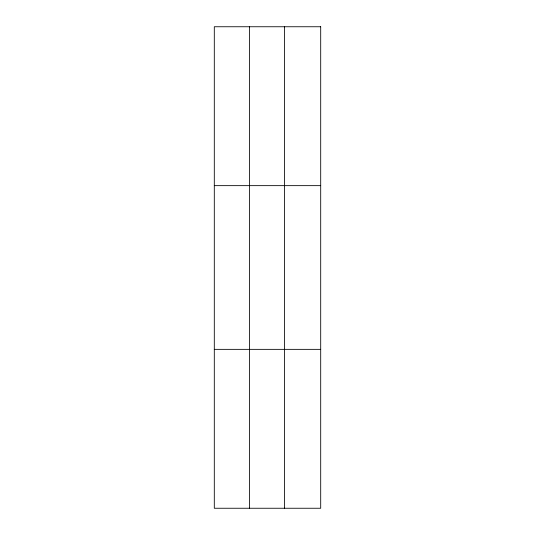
<?xml version="1.0" encoding="UTF-8"?>
<svg xmlns="http://www.w3.org/2000/svg" width="535" height="535" viewBox="0 0 535 535"><rect width="100%" height="100%" fill="white"/><g stroke="black" fill="none" stroke-linecap="round" stroke-linejoin="round"><path stroke-width="0.8" d="M249.41 508.25L249.41 26.75M284.526 508.25L284.526 26.75M214.301 185.645L320.699 185.645M214.301 349.355L320.699 349.355M320.699 26.75L320.699 508.25L214.301 508.25L214.301 26.75L320.699 26.75"/></g></svg>
